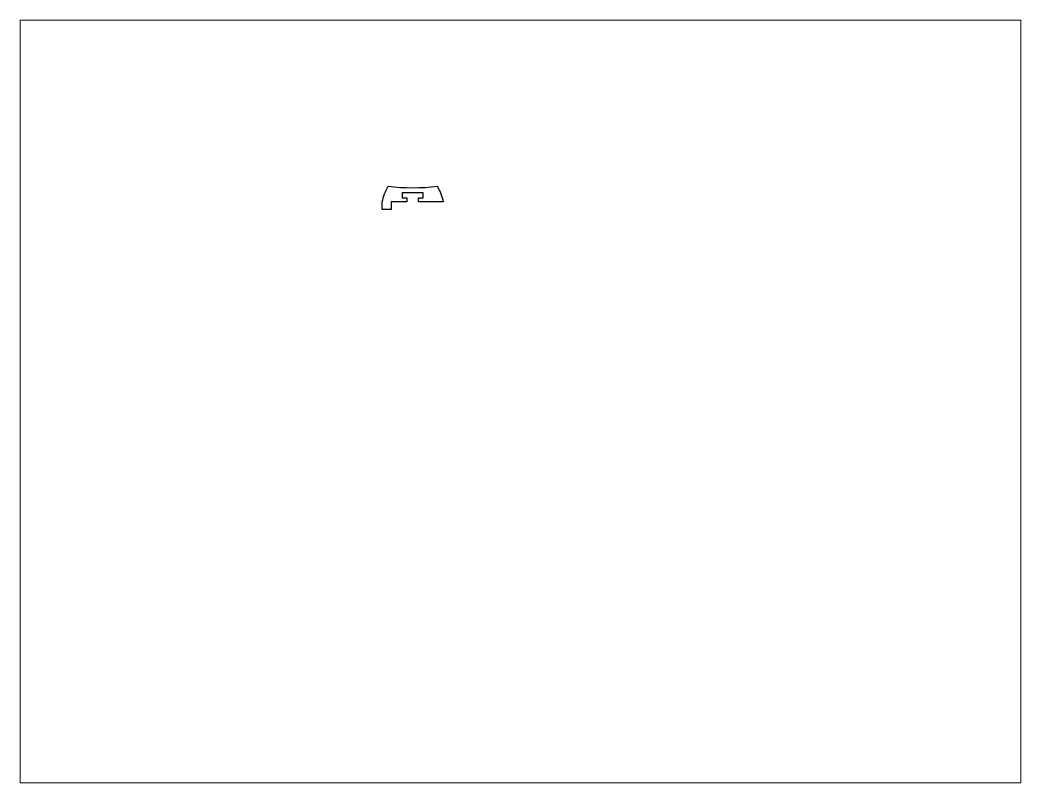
# Paper-space layout 'Layout1' of a CAD drawing. Extents: x 27 to 240, y 20 to 183.
# The model-space entities are those that its viewports show. They can reach past a viewport. Long polylines and large blocks are cut down to what shows.
import ezdxf

# ---------------------------------------------------------------- set-up
doc = ezdxf.new("R2010")
doc.units = 0
doc.header["$LTSCALE"] = 15
doc.layers.get('0').update_dxf_attribs({"linetype": 'CONTINUOUS'})
doc.layers.add('ANA', color=220, linetype='CONTINUOUS')

msp = doc.modelspace()

# ---------------------------------------------------------------- linework, layer by layer
at = {"layer": 'ANA', "color": 0}
msp.add_lwpolyline([(146.72, 208.71), (146.72, 207.21), (140.72, 207.21), (140.72, 204.21), (137.22, 204.21), (137.22, 207.21, -0.064345), (139.47, 213.21, 0.059586), (158.47, 213.21, -0.064345), (160.72, 207.21), (151.22, 207.21), (151.22, 208.71), (152.97, 208.71), (152.97, 210.71), (148.97, 210.71), (144.97, 210.71), (144.97, 208.71)], format="xyb", close=True, dxfattribs=at)

psp = doc.layouts.get("Layout1")

# ---------------------------------------------------------------- viewports
at = {"layer": '0', "color": 0, "linetype": 'BYBLOCK', "ltscale": 0.05}
psp.add_viewport(center=(133.35, 101.6), size=(213.36, 162.56), view_center_point=(190.51, 130.3), view_height=293.8955, dxfattribs=at)

doc.saveas('drawing.dxf')
